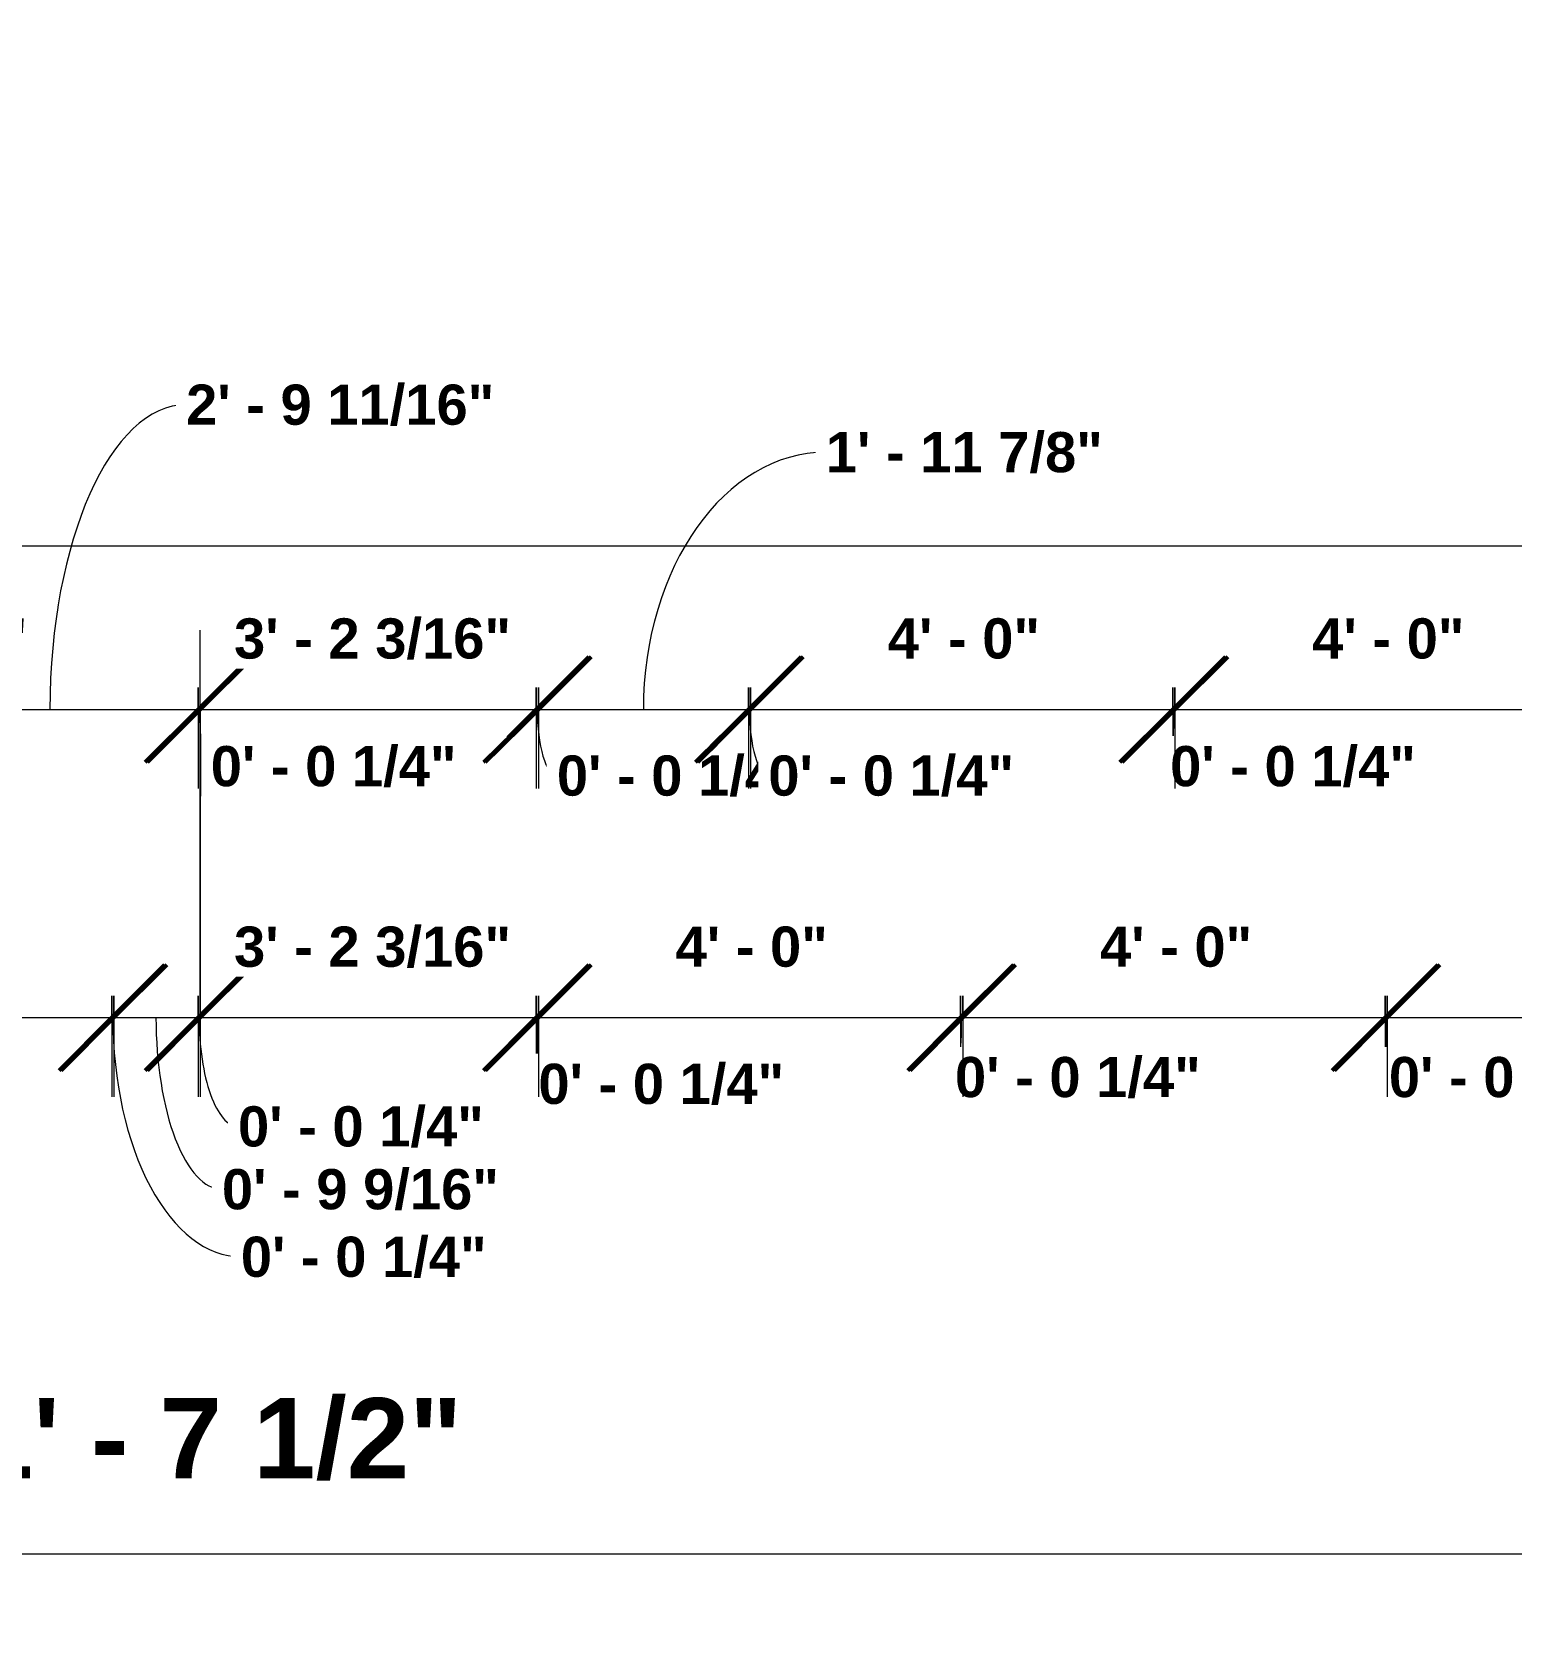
# Model space of a CAD drawing. Header units: inches. Extents: x 23906 to 26777, y -23220 to -20467.
# Drawn here: x 25778.7 to 25947, y -23075.6 to -22893.6 of the extents above; entities that cross this region are included whole.
import ezdxf

# ---------------------------------------------------------------- set-up
doc = ezdxf.new("R2010")
doc.units = ezdxf.units.IN
doc.header["$MEASUREMENT"] = 0
for name, color, linetype, lineweight in [('A-ANNO-DIMS', 211, 'Continuous', 9), ('A-ANNO-DIMS-96', 211, 'Continuous', 9), ('A-SITE-ROAD', 130, 'Continuous', 20), ('C-TOPO', 7, 'Continuous', 20)]:
    doc.layers.add(name, color=color, linetype=linetype, lineweight=lineweight)
doc.styles.add('Arial_B', font='arialbd.ttf', dxfattribs={"height": 9.132806})
doc.styles.add('Arial_B_1', font='arialbd.ttf', dxfattribs={"height": 4.566403})
doc.dimstyles.new('OD_Dimension_-_1_16__Tol__2', dxfattribs={"dimscale": 12, "dimtxt": 9, "dimasz": 1, "dimexe": 0.75, "dimexo": 0.5, "dimgap": 0.5, "dimtad": 1, "dimdec": 4, "dimrnd": 0.0625, "dimzin": 1, "dimdsep": 46, "dimlunit": 4, "dimtxsty": 'Arial_B', "dimblk1": 'OBLIQUE', "dimblk2": 'OBLIQUE', "dimsah": 1, "dimcen": 0.09, "dimdle": 0.75, "dimazin": 0, "dimtfac": 1, "dimtdec": 4, "dimtix": 1, "dimtmove": 0, "dimatfit": 3, "dimfxl": 1, "dimtvp": 1, "dimtfill": 1, "dimfrac": 2, "dimtolj": 1, "dimtzin": 0, "dimlwd": 13, "dimlwe": 13, "dimarcsym": 2})
doc.dimstyles.new('OD_Dimension_2_1', dxfattribs={"dimscale": 12, "dimtxt": 4.5, "dimasz": 1, "dimexe": 0.75, "dimexo": 0.5, "dimgap": 0.375, "dimtad": 1, "dimdec": 4, "dimrnd": 0.0625, "dimzin": 1, "dimdsep": 46, "dimlunit": 4, "dimtxsty": 'Arial_B_1', "dimblk1": 'OBLIQUE', "dimblk2": 'OBLIQUE', "dimsah": 1, "dimcen": 0.09, "dimdle": 0.75, "dimazin": 0, "dimtfac": 1, "dimtdec": 4, "dimtix": 1, "dimtmove": 1, "dimatfit": 3, "dimfxl": 1, "dimtvp": 1, "dimtfill": 1, "dimfrac": 2, "dimtolj": 1, "dimtzin": 0, "dimlwd": 13, "dimlwe": 13, "dimarcsym": 2})
doc.dimstyles.new('OD_Dimension_2_2', dxfattribs={"dimscale": 12, "dimtxt": 4.5, "dimasz": 1, "dimexe": 0.75, "dimexo": 0.5, "dimgap": 0.375, "dimtad": 1, "dimdec": 4, "dimrnd": 0.0625, "dimzin": 1, "dimdsep": 46, "dimlunit": 4, "dimtxsty": 'Arial_B_1', "dimblk1": 'OBLIQUE', "dimblk2": 'OBLIQUE', "dimsah": 1, "dimcen": 0.09, "dimdle": 0.75, "dimazin": 0, "dimtfac": 1, "dimtdec": 4, "dimtix": 1, "dimtmove": 0, "dimatfit": 3, "dimfxl": 1, "dimtvp": 1, "dimtfill": 1, "dimfrac": 2, "dimtolj": 1, "dimtzin": 0, "dimlwd": 13, "dimlwe": 13, "dimarcsym": 2})

# ---------------------------------------------------------------- blocks, each defined once
blk = doc.blocks.new('DIMBLOCK86-Enlarged First Floor Plan _East_')
at = {"layer": 'A-ANNO-DIMS-96', "lineweight": 13}
for p, q in [((25305.39, -22798.58), (25305.39, -23075.65)), ((25305.39, -23066.65), (25305.39, -22798.58)), ((26284.89, -22804.8), (26284.89, -23075.65)), ((26284.89, -23066.65), (26284.89, -22804.8)), ((25296.39, -23066.65), (26293.89, -23066.65))]:
    blk.add_line(p, q, dxfattribs=at)
at = {"layer": 'A-ANNO-DIMS-96', "lineweight": 50}
for p, q in [((25305.39, -23066.65), (25311.39, -23060.65)), ((26284.89, -23066.65), (26290.89, -23060.65)), ((25305.39, -23066.65), (25299.39, -23072.65)), ((26284.89, -23066.65), (26278.89, -23072.65))]:
    blk.add_line(p, q, dxfattribs=at)
at = {"layer": 'A-ANNO-DIMS-96', "color": 0, "lineweight": 13, "insert": (25764.64, -23048.94), "char_height": 9.1328, "width": 73.2, "attachment_point": 1, "line_spacing_factor": 0.938532, "style": 'Arial_B', "bg_fill": 3, "box_fill_scale": 1.25, "bg_fill_color": 0, "bg_fill_transparency": 0}
blk.add_mtext('81\' - 7 1/2"', dxfattribs=at)
blk = doc.blocks.new('_Oblique')
at = {"color": 0, "linetype": 'ByBlock', "lineweight": -2}
blk.add_line((-0.5, -0.5), (0.5, 0.5), dxfattribs=at)
blk = doc.blocks.new('DIMBLOCK147-Enlarged First Floor Plan _East_')
at = {"layer": 'A-ANNO-DIMS-96', "lineweight": 50}
for p, q in [((25763.64, -22970.65), (25769.64, -22964.65)), ((25763.89, -22970.65), (25769.89, -22964.65)), ((25763.64, -22970.65), (25757.64, -22976.65)), ((25763.89, -22970.65), (25757.89, -22976.65))]:
    blk.add_line(p, q, dxfattribs=at)
at = {"layer": 'A-ANNO-DIMS-96', "lineweight": 13}
for p, q in [((25763.64, -22968.16), (25763.64, -22979.65)), ((25763.64, -22970.65), (25763.64, -22968.16)), ((25763.89, -22968.16), (25763.89, -22979.65)), ((25763.89, -22970.65), (25763.89, -22968.16)), ((25763.64, -22970.65), (25763.89, -22970.65))]:
    blk.add_line(p, q, dxfattribs=at)
at = {"layer": 'A-ANNO-DIMS-96', "color": 0, "lineweight": 13, "insert": (25750.23, -22960.29), "char_height": 4.5664, "width": 32.4857, "attachment_point": 1, "line_spacing_factor": 0.938532, "style": 'Arial_B_1', "bg_fill": 3, "box_fill_scale": 1.25, "bg_fill_color": 0, "bg_fill_transparency": 0}
blk.add_mtext('0\' - 0 1/4"', dxfattribs=at)
blk = doc.blocks.new('DIMBLOCK148-Enlarged First Floor Plan _East_')
at = {"layer": 'A-ANNO-DIMS-96', "lineweight": 50}
for p, q in [((25763.89, -22970.65), (25769.89, -22964.65)), ((25797.58, -22970.65), (25803.58, -22964.65)), ((25763.89, -22970.65), (25757.89, -22976.65)), ((25797.58, -22970.65), (25791.58, -22976.65))]:
    blk.add_line(p, q, dxfattribs=at)
at = {"layer": 'A-ANNO-DIMS-96', "lineweight": 13}
for p, q in [((25763.89, -22968.16), (25763.89, -22979.65)), ((25763.89, -22970.65), (25763.89, -22968.16)), ((25797.58, -22968.16), (25797.58, -22979.65)), ((25797.58, -22970.65), (25797.58, -22968.16)), ((25763.89, -22970.65), (25797.58, -22970.65))]:
    blk.add_line(p, q, dxfattribs=at)
blk.add_ellipse((25796.22, -22970.65), major_axis=(0, 34.65), ratio=0.44677, start_param=0, end_param=1.570796, dxfattribs=at)
at = {"layer": 'A-ANNO-DIMS-96', "color": 0, "lineweight": 13, "insert": (25796.22, -22933.71), "char_height": 4.5664, "width": 40.7143, "attachment_point": 1, "line_spacing_factor": 0.938532, "style": 'Arial_B_1', "bg_fill": 3, "box_fill_scale": 1.25, "bg_fill_color": 0, "bg_fill_transparency": 0}
blk.add_mtext('2\' - 9 11/16"', dxfattribs=at)
blk = doc.blocks.new('DIMBLOCK149-Enlarged First Floor Plan _East_')
at = {"layer": 'A-ANNO-DIMS-96', "lineweight": 13}
for p, q in [((25797.83, -23003.9), (25797.83, -22961.65)), ((25797.58, -22968.16), (25797.58, -22979.65)), ((25797.58, -22970.65), (25797.58, -22968.16)), ((25797.58, -22970.65), (25797.83, -22970.65)), ((25797.83, -22970.65), (25797.83, -23003.9))]:
    blk.add_line(p, q, dxfattribs=at)
at = {"layer": 'A-ANNO-DIMS-96', "lineweight": 50}
for p, q in [((25797.58, -22970.65), (25803.58, -22964.65)), ((25797.83, -22970.65), (25803.83, -22964.65)), ((25797.58, -22970.65), (25791.58, -22976.65)), ((25797.83, -22970.65), (25791.83, -22976.65))]:
    blk.add_line(p, q, dxfattribs=at)
at = {"layer": 'A-ANNO-DIMS-96', "lineweight": 13}
blk.add_ellipse((25799.02, -22970.65), major_axis=(0, 6.44), ratio=0.204433, start_param=1.570796, end_param=3.141593, dxfattribs=at)
at = {"layer": 'A-ANNO-DIMS-96', "color": 0, "lineweight": 13, "insert": (25799.02, -22974.81), "char_height": 4.5664, "width": 32.4857, "attachment_point": 1, "line_spacing_factor": 0.938532, "style": 'Arial_B_1', "bg_fill": 3, "box_fill_scale": 1.25, "bg_fill_color": 0, "bg_fill_transparency": 0}
blk.add_mtext('0\' - 0 1/4"', dxfattribs=at)
blk = doc.blocks.new('DIMBLOCK150-Enlarged First Floor Plan _East_')
at = {"layer": 'A-ANNO-DIMS-96', "lineweight": 13}
for p, q in [((25797.83, -23003.9), (25797.83, -22961.65)), ((25836.02, -22968.16), (25836.02, -22979.65)), ((25836.02, -22970.65), (25836.02, -22968.16)), ((25797.83, -22970.65), (25836.02, -22970.65)), ((25797.83, -22970.65), (25797.83, -23003.9))]:
    blk.add_line(p, q, dxfattribs=at)
at = {"layer": 'A-ANNO-DIMS-96', "lineweight": 50}
for p, q in [((25797.83, -22970.65), (25803.83, -22964.65)), ((25836.02, -22970.65), (25842.02, -22964.65)), ((25797.83, -22970.65), (25791.83, -22976.65)), ((25836.02, -22970.65), (25830.02, -22976.65))]:
    blk.add_line(p, q, dxfattribs=at)
at = {"layer": 'A-ANNO-DIMS-96', "color": 0, "lineweight": 13, "insert": (25801.67, -22960.29), "char_height": 4.5664, "width": 36.6, "attachment_point": 1, "line_spacing_factor": 0.938532, "style": 'Arial_B_1', "bg_fill": 3, "box_fill_scale": 1.25, "bg_fill_color": 0, "bg_fill_transparency": 0}
blk.add_mtext('3\' - 2 3/16"', dxfattribs=at)
blk = doc.blocks.new('DIMBLOCK151-Enlarged First Floor Plan _East_')
at = {"layer": 'A-ANNO-DIMS-96', "lineweight": 50}
for p, q in [((25836.02, -22970.65), (25842.02, -22964.65)), ((25836.27, -22970.65), (25842.27, -22964.65)), ((25836.02, -22970.65), (25830.02, -22976.65)), ((25836.27, -22970.65), (25830.27, -22976.65))]:
    blk.add_line(p, q, dxfattribs=at)
at = {"layer": 'A-ANNO-DIMS-96', "lineweight": 13}
for p, q in [((25836.02, -22968.16), (25836.02, -22979.65)), ((25836.02, -22970.65), (25836.02, -22968.16)), ((25836.27, -22968.16), (25836.27, -22979.65)), ((25836.27, -22970.65), (25836.27, -22968.16)), ((25836.02, -22970.65), (25836.27, -22970.65))]:
    blk.add_line(p, q, dxfattribs=at)
blk.add_ellipse((25838.37, -22970.65), major_axis=(0, 7.51), ratio=0.297125, start_param=1.570796, end_param=3.141593, dxfattribs=at)
at = {"layer": 'A-ANNO-DIMS-96', "color": 0, "lineweight": 13, "insert": (25838.37, -22975.88), "char_height": 4.5664, "width": 32.4857, "attachment_point": 1, "line_spacing_factor": 0.938532, "style": 'Arial_B_1', "bg_fill": 3, "box_fill_scale": 1.25, "bg_fill_color": 0, "bg_fill_transparency": 0}
blk.add_mtext('0\' - 0 1/4"', dxfattribs=at)
blk = doc.blocks.new('DIMBLOCK152-Enlarged First Floor Plan _East_')
at = {"layer": 'A-ANNO-DIMS-96', "lineweight": 50}
for p, q in [((25836.27, -22970.65), (25842.27, -22964.65)), ((25860.14, -22970.65), (25866.14, -22964.65)), ((25836.27, -22970.65), (25830.27, -22976.65)), ((25860.14, -22970.65), (25854.14, -22976.65))]:
    blk.add_line(p, q, dxfattribs=at)
at = {"layer": 'A-ANNO-DIMS-96', "lineweight": 13}
for p, q in [((25836.27, -22968.16), (25836.27, -22979.65)), ((25836.27, -22970.65), (25836.27, -22968.16)), ((25860.14, -22968.16), (25860.14, -22979.65)), ((25860.14, -22970.65), (25860.14, -22968.16)), ((25836.27, -22970.65), (25860.14, -22970.65))]:
    blk.add_line(p, q, dxfattribs=at)
blk.add_ellipse((25868.95, -22970.65), major_axis=(0, 29.25), ratio=0.709261, start_param=0, end_param=1.570796, dxfattribs=at)
at = {"layer": 'A-ANNO-DIMS-96', "color": 0, "lineweight": 13, "insert": (25868.95, -22939.11), "char_height": 4.5664, "width": 36.6, "attachment_point": 1, "line_spacing_factor": 0.938532, "style": 'Arial_B_1', "bg_fill": 3, "box_fill_scale": 1.25, "bg_fill_color": 0, "bg_fill_transparency": 0}
blk.add_mtext('1\' - 11 7/8"', dxfattribs=at)
blk = doc.blocks.new('DIMBLOCK153-Enlarged First Floor Plan _East_')
at = {"layer": 'A-ANNO-DIMS-96', "lineweight": 50}
for p, q in [((25860.14, -22970.65), (25866.14, -22964.65)), ((25860.39, -22970.65), (25866.39, -22964.65)), ((25860.14, -22970.65), (25854.14, -22976.65)), ((25860.39, -22970.65), (25854.39, -22976.65))]:
    blk.add_line(p, q, dxfattribs=at)
at = {"layer": 'A-ANNO-DIMS-96', "lineweight": 13}
for p, q in [((25860.14, -22968.16), (25860.14, -22979.65)), ((25860.14, -22970.65), (25860.14, -22968.16)), ((25860.39, -22968.16), (25860.39, -22979.65)), ((25860.39, -22970.65), (25860.39, -22968.16)), ((25860.14, -22970.65), (25860.39, -22970.65))]:
    blk.add_line(p, q, dxfattribs=at)
blk.add_ellipse((25862.41, -22970.65), major_axis=(0, 7.51), ratio=0.285119, start_param=1.570796, end_param=3.141593, dxfattribs=at)
at = {"layer": 'A-ANNO-DIMS-96', "color": 0, "lineweight": 13, "insert": (25862.41, -22975.88), "char_height": 4.5664, "width": 32.4857, "attachment_point": 1, "line_spacing_factor": 0.938532, "style": 'Arial_B_1', "bg_fill": 3, "box_fill_scale": 1.25, "bg_fill_color": 0, "bg_fill_transparency": 0}
blk.add_mtext('0\' - 0 1/4"', dxfattribs=at)
blk = doc.blocks.new('DIMBLOCK154-Enlarged First Floor Plan _East_')
at = {"layer": 'A-ANNO-DIMS-96', "lineweight": 50}
for p, q in [((25860.39, -22970.65), (25866.39, -22964.65)), ((25908.39, -22970.65), (25914.39, -22964.65)), ((25860.39, -22970.65), (25854.39, -22976.65)), ((25908.39, -22970.65), (25902.39, -22976.65))]:
    blk.add_line(p, q, dxfattribs=at)
at = {"layer": 'A-ANNO-DIMS-96', "lineweight": 13}
for p, q in [((25860.39, -22968.16), (25860.39, -22979.65)), ((25860.39, -22970.65), (25860.39, -22968.16)), ((25908.39, -22968.16), (25908.39, -22979.65)), ((25908.39, -22970.65), (25908.39, -22968.16)), ((25860.39, -22970.65), (25908.39, -22970.65))]:
    blk.add_line(p, q, dxfattribs=at)
at = {"layer": 'A-ANNO-DIMS-96', "color": 0, "lineweight": 13, "insert": (25876, -22960.29), "char_height": 4.566, "width": 20.1429, "attachment_point": 1, "line_spacing_factor": 0.938532, "style": 'Arial_B_1', "bg_fill": 3, "box_fill_scale": 1.25, "bg_fill_color": 0, "bg_fill_transparency": 0}
blk.add_mtext('4\' - 0"', dxfattribs=at)
blk = doc.blocks.new('DIMBLOCK155-Enlarged First Floor Plan _East_')
at = {"layer": 'A-ANNO-DIMS-96', "lineweight": 50}
for p, q in [((25908.39, -22970.65), (25914.39, -22964.65)), ((25908.64, -22970.65), (25914.64, -22964.65)), ((25908.39, -22970.65), (25902.39, -22976.65)), ((25908.64, -22970.65), (25902.64, -22976.65))]:
    blk.add_line(p, q, dxfattribs=at)
at = {"layer": 'A-ANNO-DIMS-96', "lineweight": 13}
for p, q in [((25908.39, -22968.16), (25908.39, -22979.65)), ((25908.39, -22970.65), (25908.39, -22968.16)), ((25908.64, -22968.16), (25908.64, -22979.65)), ((25908.64, -22970.65), (25908.64, -22968.16)), ((25908.39, -22970.65), (25908.64, -22970.65))]:
    blk.add_line(p, q, dxfattribs=at)
blk.add_ellipse((25908.09, -22970.65), major_axis=(0, 6.44), ratio=0.065931, start_param=3.141593, end_param=4.712389, dxfattribs=at)
at = {"layer": 'A-ANNO-DIMS-96', "color": 0, "lineweight": 13, "insert": (25908.09, -22974.81), "char_height": 4.5664, "width": 32.4857, "attachment_point": 1, "line_spacing_factor": 0.938532, "style": 'Arial_B_1', "bg_fill": 3, "box_fill_scale": 1.25, "bg_fill_color": 0, "bg_fill_transparency": 0}
blk.add_mtext('0\' - 0 1/4"', dxfattribs=at)
blk = doc.blocks.new('DIMBLOCK156-Enlarged First Floor Plan _East_')
at = {"layer": 'A-ANNO-DIMS-96', "lineweight": 50}
for p, q in [((25908.64, -22970.65), (25914.64, -22964.65)), ((25956.64, -22970.65), (25962.64, -22964.65)), ((25908.64, -22970.65), (25902.64, -22976.65)), ((25956.64, -22970.65), (25950.64, -22976.65))]:
    blk.add_line(p, q, dxfattribs=at)
at = {"layer": 'A-ANNO-DIMS-96', "lineweight": 13}
for p, q in [((25908.64, -22968.16), (25908.64, -22979.65)), ((25908.64, -22970.65), (25908.64, -22968.16)), ((25956.64, -22968.16), (25956.64, -22979.65)), ((25956.64, -22970.65), (25956.64, -22968.16)), ((25908.64, -22970.65), (25956.64, -22970.65))]:
    blk.add_line(p, q, dxfattribs=at)
at = {"layer": 'A-ANNO-DIMS-96', "color": 0, "lineweight": 13, "insert": (25924.25, -22960.29), "char_height": 4.566, "width": 20.1429, "attachment_point": 1, "line_spacing_factor": 0.938532, "style": 'Arial_B_1', "bg_fill": 3, "box_fill_scale": 1.25, "bg_fill_color": 0, "bg_fill_transparency": 0}
blk.add_mtext('4\' - 0"', dxfattribs=at)
blk = doc.blocks.new('DIMBLOCK244-Enlarged First Floor Plan _East_')
at = {"layer": 'A-ANNO-DIMS-96', "lineweight": 50}
for p, q in [((25739.77, -23005.69), (25745.77, -22999.69)), ((25787.77, -23005.69), (25793.77, -22999.69)), ((25739.77, -23005.69), (25733.77, -23011.69)), ((25787.77, -23005.69), (25781.77, -23011.69))]:
    blk.add_line(p, q, dxfattribs=at)
at = {"layer": 'A-ANNO-DIMS-96', "lineweight": 13}
for p, q in [((25739.77, -23003.2), (25739.77, -23014.69)), ((25739.77, -23005.69), (25739.77, -23003.2)), ((25787.77, -23003.2), (25787.77, -23014.69)), ((25787.77, -23005.69), (25787.77, -23003.2)), ((25739.77, -23005.69), (25787.77, -23005.69))]:
    blk.add_line(p, q, dxfattribs=at)
at = {"layer": 'A-ANNO-DIMS-96', "color": 0, "lineweight": 13, "insert": (25755.37, -22995.33), "char_height": 4.566, "width": 20.1429, "attachment_point": 1, "line_spacing_factor": 0.938532, "style": 'Arial_B_1', "bg_fill": 3, "box_fill_scale": 1.25, "bg_fill_color": 0, "bg_fill_transparency": 0}
blk.add_mtext('4\' - 0"', dxfattribs=at)
blk = doc.blocks.new('DIMBLOCK245-Enlarged First Floor Plan _East_')
at = {"layer": 'A-ANNO-DIMS-96', "lineweight": 50}
for p, q in [((25787.77, -23005.69), (25793.77, -22999.69)), ((25788.02, -23005.69), (25794.02, -22999.69)), ((25787.77, -23005.69), (25781.77, -23011.69)), ((25788.02, -23005.69), (25782.02, -23011.69))]:
    blk.add_line(p, q, dxfattribs=at)
at = {"layer": 'A-ANNO-DIMS-96', "lineweight": 13}
for p, q in [((25787.77, -23003.2), (25787.77, -23014.69)), ((25787.77, -23005.69), (25787.77, -23003.2)), ((25788.02, -23003.2), (25788.02, -23014.69)), ((25788.02, -23005.69), (25788.02, -23003.2)), ((25787.77, -23005.69), (25788.02, -23005.69))]:
    blk.add_line(p, q, dxfattribs=at)
blk.add_ellipse((25802.44, -23005.69), major_axis=(0, 27.19), ratio=0.53505, start_param=1.570796, end_param=3.141593, dxfattribs=at)
at = {"layer": 'A-ANNO-DIMS-96', "color": 0, "lineweight": 13, "insert": (25802.44, -23030.59), "char_height": 4.5664, "width": 32.4857, "attachment_point": 1, "line_spacing_factor": 0.938532, "style": 'Arial_B_1', "bg_fill": 3, "box_fill_scale": 1.25, "bg_fill_color": 0, "bg_fill_transparency": 0}
blk.add_mtext('0\' - 0 1/4"', dxfattribs=at)
blk = doc.blocks.new('DIMBLOCK246-Enlarged First Floor Plan _East_')
at = {"layer": 'A-ANNO-DIMS-96', "lineweight": 50}
for p, q in [((25788.02, -23005.69), (25794.02, -22999.69)), ((25797.58, -23005.69), (25803.58, -22999.69)), ((25788.02, -23005.69), (25782.02, -23011.69)), ((25797.58, -23005.69), (25791.58, -23011.69))]:
    blk.add_line(p, q, dxfattribs=at)
at = {"layer": 'A-ANNO-DIMS-96', "lineweight": 13}
for p, q in [((25788.02, -23003.2), (25788.02, -23014.69)), ((25788.02, -23005.69), (25788.02, -23003.2)), ((25797.58, -23003.2), (25797.58, -23014.69)), ((25797.58, -23005.69), (25797.58, -23003.2)), ((25788.02, -23005.69), (25797.58, -23005.69))]:
    blk.add_line(p, q, dxfattribs=at)
blk.add_ellipse((25800.29, -23005.69), major_axis=(0, 19.5), ratio=0.384338, start_param=1.570796, end_param=3.141593, dxfattribs=at)
at = {"layer": 'A-ANNO-DIMS-96', "color": 0, "lineweight": 13, "insert": (25800.29, -23022.91), "char_height": 4.5664, "width": 36.6, "attachment_point": 1, "line_spacing_factor": 0.938532, "style": 'Arial_B_1', "bg_fill": 3, "box_fill_scale": 1.25, "bg_fill_color": 0, "bg_fill_transparency": 0}
blk.add_mtext('0\' - 9 9/16"', dxfattribs=at)
blk = doc.blocks.new('DIMBLOCK247-Enlarged First Floor Plan _East_')
at = {"layer": 'A-ANNO-DIMS-96', "lineweight": 50}
for p, q in [((25797.58, -23005.69), (25803.58, -22999.69)), ((25797.83, -23005.69), (25803.83, -22999.69)), ((25797.58, -23005.69), (25791.58, -23011.69)), ((25797.83, -23005.69), (25791.83, -23011.69))]:
    blk.add_line(p, q, dxfattribs=at)
at = {"layer": 'A-ANNO-DIMS-96', "lineweight": 13}
for p, q in [((25797.58, -23003.2), (25797.58, -23014.69)), ((25797.58, -23005.69), (25797.58, -23003.2)), ((25797.83, -23003.2), (25797.83, -23014.69)), ((25797.83, -23005.69), (25797.83, -23003.2)), ((25797.58, -23005.69), (25797.83, -23005.69))]:
    blk.add_line(p, q, dxfattribs=at)
blk.add_ellipse((25802.12, -23005.69), major_axis=(0, 12.36), ratio=0.35772, start_param=1.570796, end_param=3.141593, dxfattribs=at)
at = {"layer": 'A-ANNO-DIMS-96', "color": 0, "lineweight": 13, "insert": (25802.12, -23015.77), "char_height": 4.5664, "width": 32.4857, "attachment_point": 1, "line_spacing_factor": 0.938532, "style": 'Arial_B_1', "bg_fill": 3, "box_fill_scale": 1.25, "bg_fill_color": 0, "bg_fill_transparency": 0}
blk.add_mtext('0\' - 0 1/4"', dxfattribs=at)
blk = doc.blocks.new('DIMBLOCK248-Enlarged First Floor Plan _East_')
at = {"layer": 'A-ANNO-DIMS-96', "lineweight": 50}
for p, q in [((25797.83, -23005.69), (25803.83, -22999.69)), ((25836.02, -23005.69), (25842.02, -22999.69)), ((25797.83, -23005.69), (25791.83, -23011.69)), ((25836.02, -23005.69), (25830.02, -23011.69))]:
    blk.add_line(p, q, dxfattribs=at)
at = {"layer": 'A-ANNO-DIMS-96', "lineweight": 13}
for p, q in [((25797.83, -23003.2), (25797.83, -23014.69)), ((25797.83, -23005.69), (25797.83, -23003.2)), ((25836.02, -23003.2), (25836.02, -23014.69)), ((25836.02, -23005.69), (25836.02, -23003.2)), ((25797.83, -23005.69), (25836.02, -23005.69))]:
    blk.add_line(p, q, dxfattribs=at)
at = {"layer": 'A-ANNO-DIMS-96', "color": 0, "lineweight": 13, "insert": (25801.67, -22995.33), "char_height": 4.5664, "width": 36.6, "attachment_point": 1, "line_spacing_factor": 0.938532, "style": 'Arial_B_1', "bg_fill": 3, "box_fill_scale": 1.25, "bg_fill_color": 0, "bg_fill_transparency": 0}
blk.add_mtext('3\' - 2 3/16"', dxfattribs=at)
blk = doc.blocks.new('DIMBLOCK249-Enlarged First Floor Plan _East_')
at = {"layer": 'A-ANNO-DIMS-96', "lineweight": 50}
for p, q in [((25836.02, -23005.69), (25842.02, -22999.69)), ((25836.27, -23005.69), (25842.27, -22999.69)), ((25836.02, -23005.69), (25830.02, -23011.69)), ((25836.27, -23005.69), (25830.27, -23011.69))]:
    blk.add_line(p, q, dxfattribs=at)
at = {"layer": 'A-ANNO-DIMS-96', "lineweight": 13}
for p, q in [((25836.02, -23003.2), (25836.02, -23014.69)), ((25836.02, -23005.69), (25836.02, -23003.2)), ((25836.27, -23003.2), (25836.27, -23014.69)), ((25836.27, -23005.69), (25836.27, -23003.2)), ((25836.02, -23005.69), (25836.27, -23005.69))]:
    blk.add_line(p, q, dxfattribs=at)
blk.add_ellipse((25836.27, -23005.69), major_axis=(0, 7.53), ratio=0.017241, start_param=1.570796, end_param=3.141593, dxfattribs=at)
at = {"layer": 'A-ANNO-DIMS-96', "color": 0, "lineweight": 13, "insert": (25836.27, -23010.93), "char_height": 4.5664, "width": 32.4857, "attachment_point": 1, "line_spacing_factor": 0.938532, "style": 'Arial_B_1', "bg_fill": 3, "box_fill_scale": 1.25, "bg_fill_color": 0, "bg_fill_transparency": 0}
blk.add_mtext('0\' - 0 1/4"', dxfattribs=at)
blk = doc.blocks.new('DIMBLOCK250-Enlarged First Floor Plan _East_')
at = {"layer": 'A-ANNO-DIMS-96', "lineweight": 50}
for p, q in [((25836.27, -23005.69), (25842.27, -22999.69)), ((25884.27, -23005.69), (25890.27, -22999.69)), ((25836.27, -23005.69), (25830.27, -23011.69)), ((25884.27, -23005.69), (25878.27, -23011.69))]:
    blk.add_line(p, q, dxfattribs=at)
at = {"layer": 'A-ANNO-DIMS-96', "lineweight": 13}
for p, q in [((25836.27, -23003.2), (25836.27, -23014.69)), ((25836.27, -23005.69), (25836.27, -23003.2)), ((25884.27, -23003.2), (25884.27, -23014.69)), ((25884.27, -23005.69), (25884.27, -23003.2)), ((25836.27, -23005.69), (25884.27, -23005.69))]:
    blk.add_line(p, q, dxfattribs=at)
at = {"layer": 'A-ANNO-DIMS-96', "color": 0, "lineweight": 13, "insert": (25851.87, -22995.33), "char_height": 4.566, "width": 20.1429, "attachment_point": 1, "line_spacing_factor": 0.938532, "style": 'Arial_B_1', "bg_fill": 3, "box_fill_scale": 1.25, "bg_fill_color": 0, "bg_fill_transparency": 0}
blk.add_mtext('4\' - 0"', dxfattribs=at)
blk = doc.blocks.new('DIMBLOCK251-Enlarged First Floor Plan _East_')
at = {"layer": 'A-ANNO-DIMS-96', "lineweight": 50}
for p, q in [((25884.27, -23005.69), (25890.27, -22999.69)), ((25884.52, -23005.69), (25890.52, -22999.69)), ((25884.27, -23005.69), (25878.27, -23011.69)), ((25884.52, -23005.69), (25878.52, -23011.69))]:
    blk.add_line(p, q, dxfattribs=at)
at = {"layer": 'A-ANNO-DIMS-96', "lineweight": 13}
for p, q in [((25884.27, -23003.2), (25884.27, -23014.69)), ((25884.27, -23005.69), (25884.27, -23003.2)), ((25884.52, -23003.2), (25884.52, -23014.69)), ((25884.52, -23005.69), (25884.52, -23003.2)), ((25884.27, -23005.69), (25884.52, -23005.69))]:
    blk.add_line(p, q, dxfattribs=at)
blk.add_ellipse((25883.63, -23005.69), major_axis=(0, 6.75), ratio=0.113101, start_param=3.141593, end_param=4.712389, dxfattribs=at)
at = {"layer": 'A-ANNO-DIMS-96', "color": 0, "lineweight": 13, "insert": (25883.63, -23010.16), "char_height": 4.5664, "width": 32.4857, "attachment_point": 1, "line_spacing_factor": 0.938532, "style": 'Arial_B_1', "bg_fill": 3, "box_fill_scale": 1.25, "bg_fill_color": 0, "bg_fill_transparency": 0}
blk.add_mtext('0\' - 0 1/4"', dxfattribs=at)
blk = doc.blocks.new('DIMBLOCK252-Enlarged First Floor Plan _East_')
at = {"layer": 'A-ANNO-DIMS-96', "lineweight": 50}
for p, q in [((25884.52, -23005.69), (25890.52, -22999.69)), ((25932.52, -23005.69), (25938.52, -22999.69)), ((25884.52, -23005.69), (25878.52, -23011.69)), ((25932.52, -23005.69), (25926.52, -23011.69))]:
    blk.add_line(p, q, dxfattribs=at)
at = {"layer": 'A-ANNO-DIMS-96', "lineweight": 13}
for p, q in [((25884.52, -23003.2), (25884.52, -23014.69)), ((25884.52, -23005.69), (25884.52, -23003.2)), ((25932.52, -23003.2), (25932.52, -23014.69)), ((25932.52, -23005.69), (25932.52, -23003.2)), ((25884.52, -23005.69), (25932.52, -23005.69))]:
    blk.add_line(p, q, dxfattribs=at)
at = {"layer": 'A-ANNO-DIMS-96', "color": 0, "lineweight": 13, "insert": (25900.12, -22995.33), "char_height": 4.566, "width": 20.1429, "attachment_point": 1, "line_spacing_factor": 0.938532, "style": 'Arial_B_1', "bg_fill": 3, "box_fill_scale": 1.25, "bg_fill_color": 0, "bg_fill_transparency": 0}
blk.add_mtext('4\' - 0"', dxfattribs=at)
blk = doc.blocks.new('DIMBLOCK253-Enlarged First Floor Plan _East_')
at = {"layer": 'A-ANNO-DIMS-96', "lineweight": 50}
for p, q in [((25932.52, -23005.69), (25938.52, -22999.69)), ((25932.77, -23005.69), (25938.77, -22999.69)), ((25932.52, -23005.69), (25926.52, -23011.69)), ((25932.77, -23005.69), (25926.77, -23011.69))]:
    blk.add_line(p, q, dxfattribs=at)
at = {"layer": 'A-ANNO-DIMS-96', "lineweight": 13}
for p, q in [((25932.52, -23003.2), (25932.52, -23014.69)), ((25932.52, -23005.69), (25932.52, -23003.2)), ((25932.77, -23003.2), (25932.77, -23014.69)), ((25932.77, -23005.69), (25932.77, -23003.2)), ((25932.52, -23005.69), (25932.77, -23005.69))]:
    blk.add_line(p, q, dxfattribs=at)
blk.add_ellipse((25932.96, -23005.69), major_axis=(0, 6.75), ratio=0.046794, start_param=1.570796, end_param=3.141593, dxfattribs=at)
at = {"layer": 'A-ANNO-DIMS-96', "color": 0, "lineweight": 13, "insert": (25932.96, -23010.16), "char_height": 4.5664, "width": 32.4857, "attachment_point": 1, "line_spacing_factor": 0.938532, "style": 'Arial_B_1', "bg_fill": 3, "box_fill_scale": 1.25, "bg_fill_color": 0, "bg_fill_transparency": 0}
blk.add_mtext('0\' - 0 1/4"', dxfattribs=at)
blk = doc.blocks.new('DIMBLOCK254-Enlarged First Floor Plan _East_')
at = {"layer": 'A-ANNO-DIMS-96', "lineweight": 50}
for p, q in [((25932.77, -23005.69), (25938.77, -22999.69)), ((25980.77, -23005.69), (25986.77, -22999.69)), ((25932.77, -23005.69), (25926.77, -23011.69)), ((25980.77, -23005.69), (25974.77, -23011.69))]:
    blk.add_line(p, q, dxfattribs=at)
at = {"layer": 'A-ANNO-DIMS-96', "lineweight": 13}
for p, q in [((25932.77, -23003.2), (25932.77, -23014.69)), ((25932.77, -23005.69), (25932.77, -23003.2)), ((25980.77, -23003.2), (25980.77, -23014.69)), ((25980.77, -23005.69), (25980.77, -23003.2)), ((25932.77, -23005.69), (25980.77, -23005.69))]:
    blk.add_line(p, q, dxfattribs=at)
at = {"layer": 'A-ANNO-DIMS-96', "color": 0, "lineweight": 13, "insert": (25948.37, -22995.33), "char_height": 4.566, "width": 20.1429, "attachment_point": 1, "line_spacing_factor": 0.938532, "style": 'Arial_B_1', "bg_fill": 3, "box_fill_scale": 1.25, "bg_fill_color": 0, "bg_fill_transparency": 0}
blk.add_mtext('4\' - 0"', dxfattribs=at)

msp = doc.modelspace()

# ---------------------------------------------------------------- linework, layer by layer
at = {"layer": 'A-SITE-ROAD', "color": 43, "lineweight": 13}
msp.add_line((26158.89344, -22952.06748), (24207.10448, -22952.06748), dxfattribs=at)
at = {"layer": 'C-TOPO', "color": 43, "lineweight": 13}
for p in [(26363.89648, -22952.06689), (26284.88965, -22952.06689)]:
    msp.add_line(p, (24207.10448, -22952.06689), dxfattribs=at)

# ---------------------------------------------------------------- next in the draw order: dimensions: what is measured, and where the dimension line sits
at = {"layer": 'A-ANNO-DIMS', "lineweight": 13}
dim = msp.add_linear_dim(base=(26284.89023, -23066.64879), p1=(25305.39023, -22792.58406), p2=(26284.89023, -22798.80281), dimstyle='OD_Dimension_-_1_16__Tol__2', override={"dimpost": '<>', "dimfxl": 979.519741}, dxfattribs=at)
dim.commit()
dim.dimension.update_dxf_attribs({"geometry": 'DIMBLOCK86-Enlarged First Floor Plan _East_', "text_midpoint": (25795.14023, -23055.92353)})

# ---------------------------------------------------------------- next in the draw order: dimensions: what is measured, and where the dimension line sits
dim = msp.add_linear_dim(base=(25763.89023, -22970.64582), p1=(25763.64023, -22962.16053), p2=(25763.89023, -22962.16053), dimstyle='OD_Dimension_2_2', override={"dimpost": '<>', "dimfxl": 0.25}, dxfattribs=at)
dim.commit()
dim.dimension.update_dxf_attribs({"geometry": 'DIMBLOCK147-Enlarged First Floor Plan _East_', "text_midpoint": (25763.76523, -22963.78474)})

# ---------------------------------------------------------------- next in the draw order: dimensions: what is measured, and where the dimension line sits
dim = msp.add_linear_dim(base=(25797.57773, -22970.64582), p1=(25763.89023, -22962.16053), p2=(25797.57773, -22962.16053), dimstyle='OD_Dimension_2_1', override={"dimpost": '<>', "dimfxl": 33.6875}, dxfattribs=at)
dim.commit()
dim.dimension.update_dxf_attribs({"geometry": 'DIMBLOCK148-Enlarged First Floor Plan _East_', "text_midpoint": (25816.57369, -22936.75491), "dimtype": 160})

# ---------------------------------------------------------------- next in the draw order: dimensions: what is measured, and where the dimension line sits
dim = msp.add_linear_dim(base=(25797.82773, -22970.64582), p1=(25797.57773, -22962.16053), p2=(25797.82773, -22997.90194), dimstyle='OD_Dimension_2_1', override={"dimpost": '<>', "dimfxl": 35.742277}, dxfattribs=at)
dim.commit()
dim.dimension.update_dxf_attribs({"geometry": 'DIMBLOCK149-Enlarged First Floor Plan _East_', "text_midpoint": (25815.26251, -22977.85127), "dimtype": 160})

# ---------------------------------------------------------------- next in the draw order: dimensions: what is measured, and where the dimension line sits
dim = msp.add_linear_dim(base=(25836.01523, -22970.64582), p1=(25797.82773, -22997.90194), p2=(25836.01523, -22962.16053), dimstyle='OD_Dimension_2_2', override={"dimpost": '<>', "dimfxl": 52.304235}, dxfattribs=at)
dim.commit()
dim.dimension.update_dxf_attribs({"geometry": 'DIMBLOCK150-Enlarged First Floor Plan _East_', "text_midpoint": (25816.92148, -22963.78474)})

# ---------------------------------------------------------------- next in the draw order: dimensions: what is measured, and where the dimension line sits
dim = msp.add_linear_dim(base=(25836.26523, -22970.64582), p1=(25836.01523, -22962.16053), p2=(25836.26523, -22962.16053), dimstyle='OD_Dimension_2_1', override={"dimpost": '<>', "dimfxl": 0.25}, dxfattribs=at)
dim.commit()
dim.dimension.update_dxf_attribs({"geometry": 'DIMBLOCK151-Enlarged First Floor Plan _East_', "text_midpoint": (25854.61523, -22978.92187), "dimtype": 160})
dim = msp.add_linear_dim(base=(25787.76523, -23005.68557), p1=(25739.76523, -22997.20029), p2=(25787.76523, -22997.20029), dimstyle='OD_Dimension_2_2', override={"dimpost": '<>', "dimfxl": 48}, dxfattribs=at)
dim.commit()
dim.dimension.update_dxf_attribs({"geometry": 'DIMBLOCK244-Enlarged First Floor Plan _East_', "text_midpoint": (25763.76523, -22998.85409)})

# ---------------------------------------------------------------- next in the draw order: dimensions: what is measured, and where the dimension line sits
for base, p1, p2, override, picture, middle in [((25860.14023, -22970.64582), (25836.26523, -22962.16053), (25860.14023, -22962.16053), {"dimpost": '<>', "dimfxl": 23.875}, 'DIMBLOCK152-Enlarged First Floor Plan _East_', (25887.25145, -22942.15537)), ((25788.01523, -23005.68557), (25787.76523, -22997.20029), (25788.01523, -22997.20029), {"dimpost": '<>', "dimfxl": 0.25}, 'DIMBLOCK245-Enlarged First Floor Plan _East_', (25818.67843, -23033.63417))]:
    dim = msp.add_linear_dim(base=base, p1=p1, p2=p2, dimstyle='OD_Dimension_2_1', override=override, dxfattribs=at)
    dim.commit()
    dim.dimension.update_dxf_attribs({"geometry": picture, "text_midpoint": middle, "dimtype": 160})

# ---------------------------------------------------------------- next in the draw order: dimensions: what is measured, and where the dimension line sits
for base, p1, p2, override, picture, middle in [((25860.39023, -22970.64582), (25860.14023, -22962.16053), (25860.39023, -22962.16053), {"dimpost": '<>', "dimfxl": 0.25}, 'DIMBLOCK153-Enlarged First Floor Plan _East_', (25878.65003, -22978.92187)), ((25797.57773, -23005.68557), (25788.01523, -22997.20029), (25797.57773, -22997.20029), {"dimpost": '<>', "dimfxl": 9.5625}, 'DIMBLOCK246-Enlarged First Floor Plan _East_', (25818.59182, -23025.95114))]:
    dim = msp.add_linear_dim(base=base, p1=p1, p2=p2, dimstyle='OD_Dimension_2_1', override=override, dxfattribs=at)
    dim.commit()
    dim.dimension.update_dxf_attribs({"geometry": picture, "text_midpoint": middle, "dimtype": 160})

# ---------------------------------------------------------------- next in the draw order: dimensions: what is measured, and where the dimension line sits
dim = msp.add_linear_dim(base=(25908.39023, -22970.64582), p1=(25860.39023, -22962.16053), p2=(25908.39023, -22962.16053), dimstyle='OD_Dimension_2_2', override={"dimpost": '<>', "dimfxl": 48}, dxfattribs=at)
dim.commit()
dim.dimension.update_dxf_attribs({"geometry": 'DIMBLOCK154-Enlarged First Floor Plan _East_', "text_midpoint": (25884.39023, -22963.81433)})
dim = msp.add_linear_dim(base=(25797.82773, -23005.68557), p1=(25797.57773, -22997.20029), p2=(25797.82773, -22997.20029), dimstyle='OD_Dimension_2_1', override={"dimpost": '<>', "dimfxl": 0.25}, dxfattribs=at)
dim.commit()
dim.dimension.update_dxf_attribs({"geometry": 'DIMBLOCK247-Enlarged First Floor Plan _East_', "text_midpoint": (25818.36734, -23018.81011), "dimtype": 160})

# ---------------------------------------------------------------- next in the draw order: dimensions: what is measured, and where the dimension line sits
dim = msp.add_linear_dim(base=(25908.64023, -22970.64582), p1=(25908.39023, -22962.16053), p2=(25908.64023, -22962.16053), dimstyle='OD_Dimension_2_1', override={"dimpost": '<>', "dimfxl": 0.25}, dxfattribs=at)
dim.commit()
dim.dimension.update_dxf_attribs({"geometry": 'DIMBLOCK155-Enlarged First Floor Plan _East_', "text_midpoint": (25924.33336, -22977.85127), "dimtype": 160})
dim = msp.add_linear_dim(base=(25836.01523, -23005.68557), p1=(25797.82773, -22997.20029), p2=(25836.01523, -22997.20029), dimstyle='OD_Dimension_2_2', override={"dimpost": '<>', "dimfxl": 38.1875}, dxfattribs=at)
dim.commit()
dim.dimension.update_dxf_attribs({"geometry": 'DIMBLOCK248-Enlarged First Floor Plan _East_', "text_midpoint": (25816.92148, -22998.8245)})

# ---------------------------------------------------------------- next in the draw order: dimensions: what is measured, and where the dimension line sits
dim = msp.add_linear_dim(base=(25956.64023, -22970.64582), p1=(25908.64023, -22962.16053), p2=(25956.64023, -22962.16053), dimstyle='OD_Dimension_2_2', override={"dimpost": '<>', "dimfxl": 48}, dxfattribs=at)
dim.commit()
dim.dimension.update_dxf_attribs({"geometry": 'DIMBLOCK156-Enlarged First Floor Plan _East_', "text_midpoint": (25932.64023, -22963.81433)})
dim = msp.add_linear_dim(base=(25836.26523, -23005.68557), p1=(25836.01523, -22997.20029), p2=(25836.26523, -22997.20029), dimstyle='OD_Dimension_2_1', override={"dimpost": '<>', "dimfxl": 0.25}, dxfattribs=at)
dim.commit()
dim.dimension.update_dxf_attribs({"geometry": 'DIMBLOCK249-Enlarged First Floor Plan _East_', "text_midpoint": (25852.51285, -23013.97604), "dimtype": 160})

# ---------------------------------------------------------------- next in the draw order: dimensions: what is measured, and where the dimension line sits
dim = msp.add_linear_dim(base=(25884.26523, -23005.68557), p1=(25836.26523, -22997.20029), p2=(25884.26523, -22997.20029), dimstyle='OD_Dimension_2_2', override={"dimpost": '<>', "dimfxl": 48}, dxfattribs=at)
dim.commit()
dim.dimension.update_dxf_attribs({"geometry": 'DIMBLOCK250-Enlarged First Floor Plan _East_', "text_midpoint": (25860.26523, -22998.85409)})

# ---------------------------------------------------------------- next in the draw order: dimensions: what is measured, and where the dimension line sits
dim = msp.add_linear_dim(base=(25884.51523, -23005.68557), p1=(25884.26523, -22997.20029), p2=(25884.51523, -22997.20029), dimstyle='OD_Dimension_2_1', override={"dimpost": '<>', "dimfxl": 0.25}, dxfattribs=at)
dim.commit()
dim.dimension.update_dxf_attribs({"geometry": 'DIMBLOCK251-Enlarged First Floor Plan _East_', "text_midpoint": (25899.86931, -23013.20219), "dimtype": 160})

# ---------------------------------------------------------------- next in the draw order: dimensions: what is measured, and where the dimension line sits
dim = msp.add_linear_dim(base=(25932.51523, -23005.68557), p1=(25884.51523, -22997.20029), p2=(25932.51523, -22997.20029), dimstyle='OD_Dimension_2_2', override={"dimpost": '<>', "dimfxl": 48}, dxfattribs=at)
dim.commit()
dim.dimension.update_dxf_attribs({"geometry": 'DIMBLOCK252-Enlarged First Floor Plan _East_', "text_midpoint": (25908.51523, -22998.85409)})

# ---------------------------------------------------------------- next in the draw order: dimensions: what is measured, and where the dimension line sits
dim = msp.add_linear_dim(base=(25932.76523, -23005.68557), p1=(25932.51523, -22997.20029), p2=(25932.76523, -22997.20029), dimstyle='OD_Dimension_2_1', override={"dimpost": '<>', "dimfxl": 0.25}, dxfattribs=at)
dim.commit()
dim.dimension.update_dxf_attribs({"geometry": 'DIMBLOCK253-Enlarged First Floor Plan _East_', "text_midpoint": (25949.19909, -23013.20219), "dimtype": 160})

# ---------------------------------------------------------------- next in the draw order: dimensions: what is measured, and where the dimension line sits
dim = msp.add_linear_dim(base=(25980.76523, -23005.68557), p1=(25932.76523, -22997.20029), p2=(25980.76523, -22997.20029), dimstyle='OD_Dimension_2_2', override={"dimpost": '<>', "dimfxl": 48}, dxfattribs=at)
dim.commit()
dim.dimension.update_dxf_attribs({"geometry": 'DIMBLOCK254-Enlarged First Floor Plan _East_', "text_midpoint": (25956.76523, -22998.85409)})

doc.saveas('drawing.dxf')
